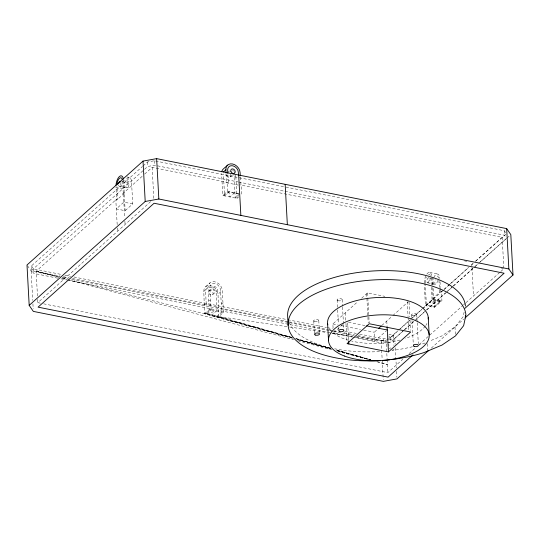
<?xml version="1.0" encoding="UTF-8"?>
<svg xmlns="http://www.w3.org/2000/svg" width="540" height="540" viewBox="0 0 540 540"><rect width="100%" height="100%" fill="white"/><g stroke="black" fill="none" stroke-linecap="round" stroke-linejoin="round"><path stroke-width="0.41" stroke-dasharray="2.7 2.03" d="M464.13 312.12L463.151 316.71L454.99 326.95L441.477 336.116L429.509 341.111M434.396 306.47L441.032 300.497L432.088 299.747L425.446 305.667L424.258 283.716M434.329 307.442L441.923 300.672L441.437 291.728L440.546 291.553L432.959 298.35L433.85 298.526L434.329 307.442L425.446 305.667M292.397 338.108L206.307 314.138L211.032 309.879L209.844 287.928A6.048 4.691 48.2 0 1 214.886 283.615A6.048 4.691 48.2 0 1 220.509 290.061L221.697 312.039L216.972 316.271L204.532 313.76L71.28 280.132M57.699 278.174L33.757 273.389L31.684 270.371L31.442 265.889L142.445 166.482M143.073 165.922L147.461 161.993L154.278 160.758L283.885 186.665M31.684 270.371L143.944 169.844M144.572 169.283L147.703 166.475L154.521 165.24L237.897 181.913M37.469 296.048L36.126 271.262L116.721 199.091L117.612 199.267L116.91 186.26M142.135 176.33L122.411 193.995L123.302 194.171L122.6 181.163M144.639 174.089L152.152 167.366L228.832 182.696L228.359 183.121L227.873 174.177M117.187 224.64L115.817 199.949L116.66 200.117L124.254 193.32L123.363 193.144L124.706 217.904M40.304 303.156L37.827 302.656L150.721 201.562M227.671 172.557L229.5 170.917M230.378 176.897L232.814 174.717M238.201 185.085L226.584 182.763L227.056 182.338L227.543 191.282L222.797 195.534L237.013 198.349L238.795 196.756M237.013 198.349L235.825 176.398L237.047 175.304M239.22 193.644L229.318 191.666L224.579 195.885L223.391 173.934M234.65 192.733L229.912 196.978L228.845 192.091L227.07 191.707M239.51 194.225L235.238 198.045L234.05 176.067A6.048 4.691 48.2 0 0 233.793 174.636M205.605 286.713L209.878 282.893M292.316 338.141L204.532 313.76L203.803 291.371L208.069 287.55A8.066 6.257 48.2 0 1 214.785 281.792A8.066 6.257 48.2 0 1 222.284 290.392L223.472 312.343L218.747 316.575L216.972 316.271L292.451 337.655M209.25 290.918L213.523 287.098M212.564 294.719A2.518 1.958 48.2 0 0 211.37 290.763A2.518 1.958 48.2 0 0 208.798 292.97A2.518 1.958 48.2 0 0 212.564 294.719L216.837 290.898A2.518 1.958 48.2 0 0 215.636 286.943A2.518 1.958 48.2 0 0 213.064 289.15A2.518 1.958 48.2 0 0 216.837 290.898M291.728 337.338L218.747 316.575L218.018 294.212L222.284 290.392M204.532 313.76L209.257 309.528L208.069 287.55M333.086 328.043L332.863 323.966L357.885 301.563M361.631 298.208L367.578 292.882L384.912 296.345M342.738 324.526L333.349 332.937L352.836 336.832M356.083 337.48L374.753 341.213L374.267 332.242L377.399 329.441M381.78 325.519L392.337 316.062M392.951 315.509L408.362 301.712M374.753 341.213L386.019 331.121M440.971 301.55L432.088 299.747L433.033 298.897L432.331 285.876M387.41 340.112L398.075 330.561M398.702 329.994L410.002 319.882M410.63 319.316L421.922 309.204M422.55 308.644L434.795 297.675L433.91 297.5L433.424 288.556M443.293 290.068L440.485 292.579L439.601 292.403L439.378 288.34M443.914 289.507L449.496 284.513M450.11 283.959L468.707 267.307M473.047 263.425L471.805 264.533L473.506 295.934M475.524 261.205L502.173 237.344L239.497 184.829M388.834 337.912L390.353 337.642L397.879 330.899M400.383 328.658L409.793 320.234M412.304 317.986L443.657 289.906M444.285 289.339L468.74 267.442M471.251 265.194L473.135 263.507M475.639 261.259L506.372 233.746L504.299 230.728L284.708 186.833M387.565 342.677L390.596 342.124L403.765 330.332M404.393 329.771L413.795 321.347M416.306 319.1L425.716 310.675M426.344 310.115L447.039 291.58M447.66 291.019L452.682 286.524M453.31 285.964L474.633 266.868M475.254 266.308L477.765 264.06M480.276 261.819L506.615 238.228M389.185 339.545L394.794 338.526L414.234 321.118M414.862 320.558L424.271 312.134M426.776 309.886L445.595 293.038M446.216 292.478L478.204 263.837M478.832 263.27L506.425 238.565M507.053 237.998L509.558 235.757M43.605 303.818L387.848 372.634L402.854 359.201M409.111 353.599L415.989 347.443M419.114 344.642L429.118 335.684M429.739 335.124L462.875 305.451M463.502 304.891L465.379 303.21M466 302.65L500.155 272.066M500.776 271.512L503.874 268.738L501.397 268.245M431.285 348.172L463.725 319.127M132.732 203.918L123.849 202.142L116.303 208.919L125.145 210.688L132.732 203.918L131.544 181.94A8.066 3.537 -78.7 0 0 127.359 178.16A8.066 3.537 -78.7 0 0 123.957 188.73L115.958 187.137L116.66 200.117M223.472 312.343L211.032 309.879L204.991 313.349L217.431 315.86M425.027 342.974L423.542 343.595A89.033 40.419 -3.1 0 1 418.919 345.019M206.766 313.733L216.365 310.973L211.626 315.218L292.633 337.959M359.6 334.091L383.535 338.877L388.078 338.054M357.224 336.211L381.166 340.997L388.382 339.694M353.234 337.257L383.778 343.359L386.809 342.812M440.087 301.374L429.246 302.319L438.129 304.101M218.747 316.575L288.704 326.882M289.541 327.004L327.017 332.525M332.012 333.261L352.836 336.332M356.171 336.818L386.154 341.24L387.099 358.729M58.948 277.324L36.126 271.262L60.116 276.055M63.423 276.716L69.215 277.871M72.522 278.532L205.821 305.168L206.28 304.763L205.578 291.749A6.048 4.691 48.2 0 1 210.62 287.435A6.048 4.691 48.2 0 1 216.243 293.882L216.945 306.889L216.486 307.3L288.562 321.719M238.721 182.075L284.128 191.153M284.951 191.315L504.542 235.217L506.203 237.627M238.748 194.069L228.845 192.091L222.797 195.534L221.609 173.556M126.914 176.945L129.31 177.424M123.316 178.598A8.066 3.537 -78.7 0 1 123.545 180.34L131.544 181.94M121.838 181.555L128.237 182.837M119.266 186.185L127.264 187.785M464.245 260.813L466.722 261.313M429.611 272.403L437.609 274.003M428.537 277.871L430.94 278.35M431.737 278.512L434.14 278.991M427.565 282.818L435.564 284.418M433.033 298.897L441.923 300.672M435.281 306.646L426.398 304.871L425.25 283.703M348.476 322.245L364.986 325.546M332.863 323.966L337.736 324.938M340.983 325.593L360.464 329.488M363.717 330.136L374.267 332.242M208.771 300.584L210.553 300.935M221.211 303.068L222.986 303.426M31.442 265.889L33.514 268.9L61.58 274.509M64.881 275.171L70.659 276.325M73.967 276.986L286.949 319.565M287.773 319.734L326.579 327.49M327.402 327.652L332.357 328.644M344.736 331.121L356.292 333.43M204.505 304.405L218.72 307.247M289.386 321.881L328.259 329.656M329.083 329.825L333.221 330.649M334.051 330.818L337.358 331.479M343.973 332.802L354.726 334.949M358.034 335.61L386.154 341.24M27.459 265.666L31.145 271.026L61.688 277.128M62.512 277.297L68.29 278.451M71.591 279.113L288.704 322.515M289.535 322.677L332.458 331.263M333.288 331.425L353.923 335.549M61 278.829L66.778 279.99M67.601 280.152L326.822 331.972M327.645 332.141L352.411 337.088M209.257 309.528L211.032 309.879M227.543 191.282L229.318 191.666M36.126 271.262L59.015 277.04M62.289 277.864L67.19 279.099M62.208 278.188L67.102 279.49M67.912 279.707L293.686 339.667M297.756 340.747L331.992 349.839M337.696 351.358L369.482 359.802M376.819 361.746L387.416 364.561L377.676 361.8M298.08 339.687L330.568 348.732M337.061 350.541L370.359 359.815M298.006 339.728L330.521 348.759M337.021 350.561L370.346 359.822M296.683 339.093L330.71 348.644M337.19 350.467L370.4 359.788M295.785 338.492L329.839 348.179M336.326 350.028L370.386 359.714L336.278 350.075M295.697 338.58L330.601 348.462M117.369 227.954L117.558 231.262M504.299 230.728L504.542 235.217M502.173 237.344L503.827 267.914M454.99 326.95L455.476 335.921M440.019 281.779L440.33 287.476M440.37 288.293L440.546 291.553M439.337 287.523L438.892 279.396A6.048 2.653 -78.7 0 0 435.76 276.561M432.284 285.059L431.845 276.919A8.066 3.537 -78.7 0 0 426.695 274.266M430.9 277.796L432.088 299.747M427.349 343.676L427.748 351.014M416.732 314.503L417.137 322.009M417.184 322.839L418.311 343.69M411.696 314.793L411.973 319.795M412.013 320.632L413.37 345.654M409.03 301.995L409.84 317.007M410.022 320.341L410.562 330.352M407.248 301.637L408.065 316.649M408.105 317.486L408.827 330.831M394.794 338.526L395.111 344.412M395.294 347.78L396.387 367.963M396.569 371.324L396.887 377.217M393.377 335.414L393.923 345.506M390.353 337.642L390.596 342.124M388.8 344.115L388.888 345.803M386.788 321.03L387.052 325.924M387.146 359.566L387.848 372.634M383.535 338.877L383.778 343.359M381.166 340.997L381.618 349.407M381.665 350.251L382.165 359.498M382.212 360.342L383.258 379.688M367.578 292.882L367.808 297.054M367.848 297.884L369.205 322.906M366.633 293.733L368.213 322.92M347.693 322.92L348.651 340.605M345.384 312.755L345.823 320.909M345.964 323.413L346.964 341.928M342.144 299.585L342.509 306.261M342.549 307.091L343.454 323.777M343.501 324.608L343.818 330.446M337.115 299.882L337.608 309.056M337.655 309.893L338.425 324.068M338.6 327.402L338.783 330.743M318.789 320.504L319.518 333.956M313.754 320.794L314.483 334.253M241.758 194.103L240.273 175.831M226.098 173.806L226.584 182.763M154.278 160.758L154.521 165.24M152.152 167.366L153.846 198.761M147.461 161.993L147.703 166.475M123.545 180.34L125.145 210.688M124.882 221.225L125.064 224.539M37.652 299.356L37.827 302.656M33.514 268.9L33.757 273.389M31.145 271.026L32.738 300.456M32.92 303.824L33.19 308.867M437.164 280.334A2.518 1.107 -78.7 0 1 436.374 283.966A2.518 1.107 -78.7 0 1 434.876 283.196A2.518 1.107 -78.7 0 1 435.929 279.7M424.238 283.075A8.066 3.537 -78.7 0 1 425.817 275.798M203.803 291.371A8.066 6.257 48.2 0 1 210.519 285.613A8.066 6.257 48.2 0 1 218.018 294.212M433.816 277.398A8.066 3.537 -78.7 0 1 439.844 278.519M432.236 284.675A8.066 3.537 -78.7 0 1 433.094 279.241M232.477 169.911A8.066 6.257 48.2 0 1 233.469 170.903M233.915 171.45A8.066 6.257 48.2 0 1 234.677 172.618M235.481 174.488A8.066 6.257 48.2 0 1 235.825 176.398M230.58 174.265A2.518 1.958 48.2 0 1 228.839 177.242A2.518 1.958 48.2 0 1 226.732 173.495M433.202 284.492A6.048 2.653 -78.7 0 1 433.829 279.936M428.51 274.482A6.048 2.653 -78.7 0 1 430.373 275.447M425.21 282.893A6.048 2.653 -78.7 0 1 426.377 276.953M388.638 335.117A2.518 1.147 -3.1 0 1 392.411 334.591A2.518 1.147 -3.1 0 1 392.539 336.339A2.518 1.147 -3.1 0 1 388.726 336.258M394.106 348.874A2.518 1.147 -3.1 0 1 392.324 350.082M389.367 348.57A2.518 1.147 -3.1 0 1 390.859 347.949M412.465 346.741A89.033 40.419 -3.1 0 1 391.898 350.46M379.499 351.581A89.033 40.419 -3.1 0 1 334.665 348.766M330.473 347.855A89.033 40.419 -3.1 0 1 289.285 322.839M426.958 323.494A50.416 22.889 -3.1 0 1 425.783 325.465M425.304 326.12A50.416 22.889 -3.1 0 1 405.317 338.459M399.917 340.079A50.416 22.889 -3.1 0 1 351.756 341.118M348.604 340.308A50.416 22.889 -3.1 0 1 331.756 331.56M331.189 330.966A50.416 22.889 -3.1 0 1 328.88 327.74M120.866 182.101A2.518 1.107 -78.7 0 1 120.029 185.794A2.518 1.107 -78.7 0 1 118.571 184.775M428.476 282.238A2.518 1.107 -78.7 0 0 428.807 278.006A2.518 1.107 -78.7 0 0 426.877 280.787A2.518 1.107 -78.7 0 0 428.476 282.238M337.905 300.645A2.518 1.147 -3.1 0 0 342.083 299.889A2.518 1.147 -3.1 0 0 338.897 298.667A2.518 1.147 -3.1 0 0 337.905 300.645M314.55 321.563A2.518 1.147 -3.1 0 0 318.722 320.8A2.518 1.147 -3.1 0 0 315.542 319.586A2.518 1.147 -3.1 0 0 314.55 321.563M412.493 315.556A2.518 1.147 -3.1 0 0 416.671 314.8A2.518 1.147 -3.1 0 0 413.485 313.578A2.518 1.147 -3.1 0 0 412.493 315.556M128.176 187.198A2.518 1.107 -78.7 0 0 128.5 182.972A2.518 1.107 -78.7 0 0 126.569 185.753A2.518 1.107 -78.7 0 0 128.176 187.198"/><path stroke-width="0.81" d="M464.967 318.013L513 275.002L510.813 234.63L506.669 228.609L156.647 158.632L143.019 161.102L27 264.998L29.187 305.37L33.332 311.391L383.353 381.368L396.981 378.898L428.794 350.406M29.187 305.37L145.206 201.474L158.834 199.004L508.856 268.974L513 275.002M227.684 165.071L223.418 168.892A8.066 6.257 48.2 0 0 221.751 171.747M223.439 171.916L225.875 169.729A8.066 6.257 48.2 0 1 232.598 163.978A8.066 6.257 48.2 0 1 240.091 172.571L240.273 175.831M378.648 328.32L381.152 326.079M388.456 351.891L410.65 332.019L369.252 323.737L347.058 343.615L388.456 351.891L387.099 326.74M412.965 354.848L388.091 377.123L38.07 307.145L154.089 203.249L504.117 273.226L464.947 308.3M366.633 325.877L387.275 330.001M506.669 228.609L508.856 268.974M465.345 315.637L465.433 317.27M428.24 317.486L429.185 334.888M348.698 341.442L348.833 343.973M327.584 323.339L328.529 340.74M285.161 184.322L287.348 224.694M379.985 360.551A89.033 40.419 -3.1 0 1 288.144 325.404L287.658 316.433A89.033 40.419 -3.1 0 1 373.579 270.945A89.033 40.419 -3.1 0 1 465.419 306.099M238.667 175.028L240.854 215.399M238.491 175.493L238.316 172.247A6.048 4.691 48.2 0 0 232.693 165.794A6.048 4.691 48.2 0 0 227.657 170.114L227.833 173.367M225.875 169.729L226.058 172.989M156.647 158.632L158.834 199.004M143.019 161.102L145.206 201.474M115.992 185.159A8.066 3.537 -78.7 0 1 119.367 176.56A8.066 3.537 -78.7 0 1 123.316 178.598M116.93 184.781A6.048 2.653 -78.7 0 1 119.462 178.328A6.048 2.653 -78.7 0 1 122.425 179.854M391.561 359.532A89.033 40.419 -3.1 0 0 424.028 352.566L441.963 345.087L455.476 335.921L463.637 325.681L465.905 315.07A89.033 40.419 -3.1 0 0 374.065 279.916A89.033 40.419 -3.1 0 0 288.144 325.404M389.907 359.721A89.033 40.419 -3.1 0 1 382.455 360.389M327.8 324.817A50.416 22.889 -3.1 0 1 376.232 297.581A50.416 22.889 -3.1 0 1 428.24 318.978M118.665 183.506A2.518 1.107 -78.7 0 1 120.717 181.669M230.87 171.329A2.518 1.958 48.2 0 0 234.644 173.077A2.518 1.958 48.2 0 0 233.442 169.128A2.518 1.958 48.2 0 0 230.87 171.329M339.579 331.506A2.518 1.147 -3.1 0 0 343.75 330.75A2.518 1.147 -3.1 0 0 340.565 329.528A2.518 1.147 -3.1 0 0 339.579 331.506M315.279 335.016A2.518 1.147 -3.1 0 0 319.451 334.26A2.518 1.147 -3.1 0 0 316.271 333.038A2.518 1.147 -3.1 0 0 315.279 335.016M414.167 346.417A2.518 1.147 -3.1 0 0 418.338 345.661A2.518 1.147 -3.1 0 0 415.152 344.439A2.518 1.147 -3.1 0 0 414.167 346.417M344.453 356.029A50.416 22.889 -3.1 0 0 427.903 340.895A50.416 22.889 -3.1 0 0 364.21 316.521A50.416 22.889 -3.1 0 0 344.453 356.029"/></g></svg>
